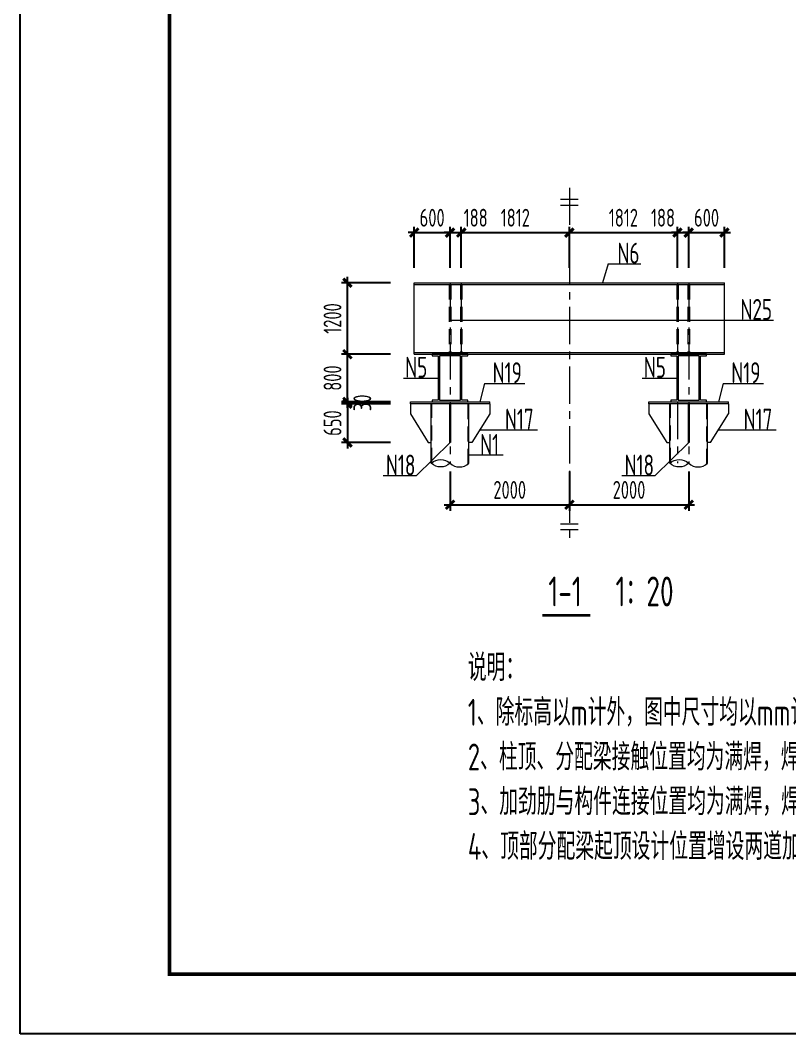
# Model space of a CAD drawing. Extents: x -2876908 to 633791, y -1383861 to 872234.
# Drawn here: x -76534 to -12047, y -1081910 to -996900 of the extents above; entities that cross this region are included whole.
import ezdxf
from ezdxf.enums import TextEntityAlignment as Align

# ---------------------------------------------------------------- set-up
doc = ezdxf.new("R2010")
doc.units = 0
doc.header["$LTSCALE"] = 5
doc.header["$MEASUREMENT"] = 0
doc.linetypes.add('CENTER', pattern=[2, 1.25, -0.25, 0.25, -0.25])
doc.linetypes.add('DASHED', pattern=[0.75, 0.5, -0.25])
doc.layers.get('0').update_dxf_attribs({"linetype": 'CONTINUOUS', "lineweight": 25})
doc.layers.get('DEFPOINTS').update_dxf_attribs({"color": 35, "linetype": 'CONTINUOUS', "lineweight": 13})
for name, color, linetype, lineweight in [('1粗实线', 1, 'CONTINUOUS', 30), ('3中心线', 6, 'CENTER', 18), ('4虚线', 2, 'DASHED', 18), ('5标注', 3, 'CONTINUOUS', 15), ('6文本', 7, 'CONTINUOUS', 15), ('8轮廓线', 4, 'CONTINUOUS', 15), ('DIM', 3, 'CONTINUOUS', 0), ('HFZT', 5, 'CONTINUOUS', 15), ('REIND', 1, 'CONTINUOUS', 0), ('THIN', 7, 'CONTINUOUS', 0)]:
    doc.layers.add(name, color=color, linetype=linetype, lineweight=lineweight)
doc.layers.add('M_Dim', color=3, linetype='CONTINUOUS')
doc.styles.add('TSSD_Dimension', font='tssdeng.shx', dxfattribs={"width": 0.7, "bigfont": 'hztxt.shx'})
doc.styles.add('TSSD_NORM', font='tssdeng.shx', dxfattribs={"width": 0.7, "bigfont": 'hztxt.shx'})
doc.dimstyles.new('TSSD_100_100', dxfattribs={"dimtxt": 300, "dimasz": 100, "dimexe": 100, "dimexo": 250, "dimgap": 100, "dimtad": 1, "dimdec": 0, "dimzin": 0, "dimdsep": 46, "dimtxsty": 'TSSD_Dimension', "dimblk": 'ARCHTICK', "dimblk1": 'ARCHTICK', "dimblk2": 'ARCHTICK', "dimcen": 0, "dimdle": 100, "dimclrt": 7, "dimadec": 0, "dimazin": 0, "dimtfac": 1, "dimtdec": 0, "dimtix": 1, "dimtmove": 2, "dimatfit": 3, "dimfxl": 1, "dimtolj": 1, "dimtzin": 0, "dimarcsym": 0})

# ---------------------------------------------------------------- blocks, each defined once
blk = doc.blocks.new('施工设计图框')
at = {"color": 7, "linetype": 'Continuous'}
blk.add_lwpolyline([(-395.5, -13.5), (-395.5, 283.5), (24.5, 283.5), (24.5, -13.5), (-395.5, -13.5)], dxfattribs=at)
at = {"layer": '1粗实线', "color": 7, "linetype": 'Continuous', "const_width": 0.6}
blk.add_lwpolyline([(-370.5, -3.5), (-370.5, 273.5), (14.5, 273.5), (14.5, -3.5), (-370.5, -3.5)], dxfattribs=at)
at = {"layer": 'HFZT', "color": 2, "style": 'TSSD_NORM', "width": 0.7}
for tag, height, p in [('比例尺', 2.5, (7.25, 17.5)), ('图号', 2.5, (-20.49, 3.5)), ('日期', 2.5, (7.25, 3.5)), ('图名', 4, (-76.24, 0.75))]:
    blk.add_attdef(tag, text='', height=height, dxfattribs=at).set_placement(p, align=Align.MIDDLE)
blk = doc.blocks.new('_ArchTick')
at = {"color": 0, "linetype": 'ByBlock', "const_width": 0.5}
blk.add_lwpolyline([(-0.71, -0.71), (0.71, 0.71)], dxfattribs=at)
blk = doc.blocks.new('*D1344')
at = {"layer": 'DEFPOINTS', "color": 0, "transparency": 16777216}
for p in [(-49116, -1029064), (-44265, -1028914), (-44265, -1029064)]:
    blk.add_point(p, dxfattribs=at)
at = {"layer": 'DIM', "color": 0, "lineweight": -2, "transparency": 16777216}
for p, q in [((-49116, -1028914), (-49116, -1028414)), ((-45515, -1028914), (-49616, -1028914)), ((-45515, -1029064), (-49616, -1029064)), ((-49116, -1028914), (-49116, -1029064)), ((-49116, -1029064), (-49116, -1029564))]:
    blk.add_line(p, q, dxfattribs=at)
at = {"layer": 'DIM', "color": 0, "lineweight": -2, "transparency": 16777216, "xscale": 500, "yscale": 500, "zscale": 500}
for p, rotation in [((-49116, -1028914), 270), ((-49116, -1029064), 90)]:
    blk.add_blockref('_ArchTick', p, dxfattribs=dict(at, rotation=rotation))
at = {"layer": 'DIM', "color": 7, "transparency": 16777216, "insert": (-47866, -1028989), "char_height": 1500, "attachment_point": 5, "rotation": 90, "style": 'TSSD_Dimension'}
blk.add_mtext('\\A1;30', dxfattribs=at)
blk = doc.blocks.new('*D1345')
at = {"layer": 'DEFPOINTS', "color": 0, "transparency": 16777216}
for p in [(-44265, -1029064), (-49116, -1032314), (-44265, -1032314)]:
    blk.add_point(p, dxfattribs=at)
at = {"layer": 'DIM', "color": 0, "lineweight": -2, "transparency": 16777216}
for p, q in [((-49116, -1028564), (-49116, -1032814)), ((-45515, -1029064), (-49616, -1029064)), ((-45515, -1032314), (-49616, -1032314))]:
    blk.add_line(p, q, dxfattribs=at)
at = {"layer": 'DIM', "color": 0, "lineweight": -2, "transparency": 16777216, "xscale": 500, "yscale": 500, "zscale": 500}
for p, rotation in [((-49116, -1029064), 90), ((-49116, -1032314), 270)]:
    blk.add_blockref('_ArchTick', p, dxfattribs=dict(at, rotation=rotation))
at = {"layer": 'DIM', "color": 7, "transparency": 16777216, "insert": (-50366, -1030689), "char_height": 1500, "attachment_point": 5, "rotation": 90, "style": 'TSSD_Dimension'}
blk.add_mtext('\\A1;650', dxfattribs=at)
blk = doc.blocks.new('*D1346')
at = {"layer": 'DEFPOINTS', "color": 0, "transparency": 16777216}
for p in [(-49116, -1024914), (-44265, -1024914), (-44265, -1028914)]:
    blk.add_point(p, dxfattribs=at)
at = {"layer": 'DIM', "color": 0, "lineweight": -2, "transparency": 16777216}
for p, q in [((-45515, -1024914), (-49616, -1024914)), ((-49116, -1029414), (-49116, -1024414)), ((-45515, -1028914), (-49616, -1028914))]:
    blk.add_line(p, q, dxfattribs=at)
at = {"layer": 'DIM', "color": 0, "lineweight": -2, "transparency": 16777216, "xscale": 500, "yscale": 500, "zscale": 500}
for p, rotation in [((-49116, -1024914), 90), ((-49116, -1028914), 270)]:
    blk.add_blockref('_ArchTick', p, dxfattribs=dict(at, rotation=rotation))
at = {"layer": 'DIM', "color": 7, "transparency": 16777216, "insert": (-50366, -1026914), "char_height": 1500, "attachment_point": 5, "rotation": 90, "style": 'TSSD_Dimension'}
blk.add_mtext('\\A1;800', dxfattribs=at)
blk = doc.blocks.new('*D1347')
at = {"layer": 'DEFPOINTS', "color": 0, "transparency": 16777216}
for p in [(-49116, -1018914), (-44265, -1018914), (-44265, -1024914)]:
    blk.add_point(p, dxfattribs=at)
at = {"layer": 'DIM', "color": 0, "lineweight": -2, "transparency": 16777216}
for p, q in [((-49116, -1025414), (-49116, -1018414)), ((-45515, -1018914), (-49616, -1018914)), ((-45515, -1024914), (-49616, -1024914))]:
    blk.add_line(p, q, dxfattribs=at)
at = {"layer": 'DIM', "color": 0, "lineweight": -2, "transparency": 16777216, "xscale": 500, "yscale": 500, "zscale": 500}
for p, rotation in [((-49116, -1018914), 90), ((-49116, -1024914), 270)]:
    blk.add_blockref('_ArchTick', p, dxfattribs=dict(at, rotation=rotation))
at = {"layer": 'DIM', "color": 7, "transparency": 16777216, "insert": (-50366, -1021914), "char_height": 1500, "attachment_point": 5, "rotation": 90, "style": 'TSSD_Dimension'}
blk.add_mtext('\\A1;1200', dxfattribs=at)
blk = doc.blocks.new('*D1348')
at = {"layer": 'DEFPOINTS', "color": 0, "transparency": 16777216}
for p in [(-40515, -1033493), (-30515, -1033493), (-30515, -1037543)]:
    blk.add_point(p, dxfattribs=at)
at = {"layer": 'DIM', "color": 0, "lineweight": -2, "transparency": 16777216}
for p, q in [((-40515, -1034743), (-40515, -1038043)), ((-30515, -1034743), (-30515, -1038043)), ((-41015, -1037543), (-30015, -1037543))]:
    blk.add_line(p, q, dxfattribs=at)
at = {"layer": 'DIM', "color": 0, "lineweight": -2, "transparency": 16777216, "xscale": 500, "yscale": 500, "zscale": 500, "rotation": 180}
blk.add_blockref('_ArchTick', (-40515, -1037543), dxfattribs=at)
at = {"layer": 'DIM', "color": 0, "lineweight": -2, "transparency": 16777216, "xscale": 500, "yscale": 500, "zscale": 500}
blk.add_blockref('_ArchTick', (-30515, -1037543), dxfattribs=at)
at = {"layer": 'DIM', "color": 7, "transparency": 16777216, "insert": (-35515, -1036293), "char_height": 1500, "attachment_point": 5, "style": 'TSSD_Dimension'}
blk.add_mtext('\\A1;2000', dxfattribs=at)
blk = doc.blocks.new('*D1349')
at = {"layer": 'DEFPOINTS', "color": 0, "transparency": 16777216}
for p in [(-30515, -1033493), (-20515, -1033493), (-20515, -1037543)]:
    blk.add_point(p, dxfattribs=at)
at = {"layer": 'DIM', "color": 0, "lineweight": -2, "transparency": 16777216}
for p, q in [((-30515, -1034743), (-30515, -1038043)), ((-20515, -1034743), (-20515, -1038043)), ((-31015, -1037543), (-20015, -1037543))]:
    blk.add_line(p, q, dxfattribs=at)
at = {"layer": 'DIM', "color": 0, "lineweight": -2, "transparency": 16777216, "xscale": 500, "yscale": 500, "zscale": 500, "rotation": 180}
blk.add_blockref('_ArchTick', (-30515, -1037543), dxfattribs=at)
at = {"layer": 'DIM', "color": 0, "lineweight": -2, "transparency": 16777216, "xscale": 500, "yscale": 500, "zscale": 500}
blk.add_blockref('_ArchTick', (-20515, -1037543), dxfattribs=at)
at = {"layer": 'DIM', "color": 7, "transparency": 16777216, "insert": (-25515, -1036293), "char_height": 1500, "attachment_point": 5, "style": 'TSSD_Dimension'}
blk.add_mtext('\\A1;2000', dxfattribs=at)
blk = doc.blocks.new('*D1350')
at = {"layer": 'DEFPOINTS', "color": 0, "transparency": 16777216}
for p in [(-40515, -1014713), (-43515, -1018914), (-40515, -1018914)]:
    blk.add_point(p, dxfattribs=at)
at = {"layer": 'DIM', "color": 0, "lineweight": -2, "transparency": 16777216}
for p, q in [((-43515, -1014713), (-44015, -1014713)), ((-43515, -1017664), (-43515, -1014213)), ((-43515, -1014713), (-40515, -1014713)), ((-40515, -1017664), (-40515, -1014213)), ((-40515, -1014713), (-40015, -1014713))]:
    blk.add_line(p, q, dxfattribs=at)
at = {"layer": 'DIM', "color": 0, "lineweight": -2, "transparency": 16777216, "xscale": 500, "yscale": 500, "zscale": 500}
blk.add_blockref('_ArchTick', (-43515, -1014713), dxfattribs=at)
at = {"layer": 'DIM', "color": 0, "lineweight": -2, "transparency": 16777216, "xscale": 500, "yscale": 500, "zscale": 500, "rotation": 180}
blk.add_blockref('_ArchTick', (-40515, -1014713), dxfattribs=at)
at = {"layer": 'DIM', "color": 7, "transparency": 16777216, "insert": (-42015, -1013463), "char_height": 1500, "attachment_point": 5, "style": 'TSSD_Dimension'}
blk.add_mtext('\\A1;600', dxfattribs=at)
blk = doc.blocks.new('*D1351')
at = {"layer": 'DEFPOINTS', "color": 0, "transparency": 16777216}
for p in [(-30515, -1014713), (-39575, -1018914), (-30515, -1018914)]:
    blk.add_point(p, dxfattribs=at)
at = {"layer": 'DIM', "color": 0, "lineweight": -2, "transparency": 16777216}
for p, q in [((-40075, -1014713), (-30015, -1014713)), ((-39575, -1017664), (-39575, -1014213)), ((-30515, -1017664), (-30515, -1014213))]:
    blk.add_line(p, q, dxfattribs=at)
at = {"layer": 'DIM', "color": 0, "lineweight": -2, "transparency": 16777216, "xscale": 500, "yscale": 500, "zscale": 500, "rotation": 180}
blk.add_blockref('_ArchTick', (-39575, -1014713), dxfattribs=at)
at = {"layer": 'DIM', "color": 0, "lineweight": -2, "transparency": 16777216, "xscale": 500, "yscale": 500, "zscale": 500}
blk.add_blockref('_ArchTick', (-30515, -1014713), dxfattribs=at)
at = {"layer": 'DIM', "color": 7, "transparency": 16777216, "insert": (-35045, -1013463), "char_height": 1500, "attachment_point": 5, "style": 'TSSD_Dimension'}
blk.add_mtext('\\A1;1812', dxfattribs=at)
blk = doc.blocks.new('*D1352')
at = {"layer": 'DEFPOINTS', "color": 0, "transparency": 16777216}
for p in [(-21455, -1014713), (-30515, -1018914), (-21455, -1018914)]:
    blk.add_point(p, dxfattribs=at)
at = {"layer": 'DIM', "color": 0, "lineweight": -2, "transparency": 16777216}
for p, q in [((-31015, -1014713), (-20955, -1014713)), ((-30515, -1017664), (-30515, -1014213)), ((-21455, -1017664), (-21455, -1014213))]:
    blk.add_line(p, q, dxfattribs=at)
at = {"layer": 'DIM', "color": 0, "lineweight": -2, "transparency": 16777216, "xscale": 500, "yscale": 500, "zscale": 500, "rotation": 180}
blk.add_blockref('_ArchTick', (-30515, -1014713), dxfattribs=at)
at = {"layer": 'DIM', "color": 0, "lineweight": -2, "transparency": 16777216, "xscale": 500, "yscale": 500, "zscale": 500}
blk.add_blockref('_ArchTick', (-21455, -1014713), dxfattribs=at)
at = {"layer": 'DIM', "color": 7, "transparency": 16777216, "insert": (-25985, -1013463), "char_height": 1500, "attachment_point": 5, "style": 'TSSD_Dimension'}
blk.add_mtext('\\A1;1812', dxfattribs=at)
blk = doc.blocks.new('*D1353')
at = {"layer": 'DEFPOINTS', "color": 0, "transparency": 16777216}
for p in [(-17515, -1014713), (-20515, -1018914), (-17515, -1018914)]:
    blk.add_point(p, dxfattribs=at)
at = {"layer": 'DIM', "color": 0, "lineweight": -2, "transparency": 16777216}
for p, q in [((-20515, -1014713), (-21015, -1014713)), ((-20515, -1017664), (-20515, -1014213)), ((-20515, -1014713), (-17515, -1014713)), ((-17515, -1017664), (-17515, -1014213)), ((-17515, -1014713), (-17015, -1014713))]:
    blk.add_line(p, q, dxfattribs=at)
at = {"layer": 'DIM', "color": 0, "lineweight": -2, "transparency": 16777216, "xscale": 500, "yscale": 500, "zscale": 500}
blk.add_blockref('_ArchTick', (-20515, -1014713), dxfattribs=at)
at = {"layer": 'DIM', "color": 0, "lineweight": -2, "transparency": 16777216, "xscale": 500, "yscale": 500, "zscale": 500, "rotation": 180}
blk.add_blockref('_ArchTick', (-17515, -1014713), dxfattribs=at)
at = {"layer": 'DIM', "color": 7, "transparency": 16777216, "insert": (-19015, -1013463), "char_height": 1500, "attachment_point": 5, "style": 'TSSD_Dimension'}
blk.add_mtext('\\A1;600', dxfattribs=at)
blk = doc.blocks.new('*D1901')
at = {"layer": 'DEFPOINTS', "color": 0, "transparency": 16777216}
for p in [(-20515, -1014713), (-21455, -1018914), (-20515, -1018914)]:
    blk.add_point(p, dxfattribs=at)
at = {"layer": 'DIM', "color": 0, "lineweight": -2, "transparency": 16777216}
for p, q in [((-21455, -1014713), (-21955, -1014713)), ((-21455, -1017664), (-21455, -1014213)), ((-21455, -1014713), (-20515, -1014713)), ((-20515, -1017664), (-20515, -1014213)), ((-20515, -1014713), (-20015, -1014713))]:
    blk.add_line(p, q, dxfattribs=at)
at = {"layer": 'DIM', "color": 0, "lineweight": -2, "transparency": 16777216, "xscale": 500, "yscale": 500, "zscale": 500}
blk.add_blockref('_ArchTick', (-21455, -1014713), dxfattribs=at)
at = {"layer": 'DIM', "color": 0, "lineweight": -2, "transparency": 16777216, "xscale": 500, "yscale": 500, "zscale": 500, "rotation": 180}
blk.add_blockref('_ArchTick', (-20515, -1014713), dxfattribs=at)
at = {"layer": 'DIM', "color": 7, "transparency": 16777216, "insert": (-22665, -1013463), "char_height": 1500, "attachment_point": 5, "style": 'TSSD_Dimension'}
blk.add_mtext('\\A1;188', dxfattribs=at)
blk = doc.blocks.new('*D1902')
at = {"layer": 'DEFPOINTS', "color": 0, "transparency": 16777216}
for p in [(-39575, -1014713), (-40515, -1018914), (-39575, -1018914)]:
    blk.add_point(p, dxfattribs=at)
at = {"layer": 'DIM', "color": 0, "lineweight": -2, "transparency": 16777216}
for p, q in [((-40515, -1014713), (-41015, -1014713)), ((-40515, -1017664), (-40515, -1014213)), ((-40515, -1014713), (-39575, -1014713)), ((-39575, -1017664), (-39575, -1014213)), ((-39575, -1014713), (-39075, -1014713))]:
    blk.add_line(p, q, dxfattribs=at)
at = {"layer": 'DIM', "color": 0, "lineweight": -2, "transparency": 16777216, "xscale": 500, "yscale": 500, "zscale": 500}
blk.add_blockref('_ArchTick', (-40515, -1014713), dxfattribs=at)
at = {"layer": 'DIM', "color": 0, "lineweight": -2, "transparency": 16777216, "xscale": 500, "yscale": 500, "zscale": 500, "rotation": 180}
blk.add_blockref('_ArchTick', (-39575, -1014713), dxfattribs=at)
at = {"layer": 'DIM', "color": 7, "transparency": 16777216, "insert": (-38365, -1013463), "char_height": 1500, "attachment_point": 5, "style": 'TSSD_Dimension'}
blk.add_mtext('\\A1;188', dxfattribs=at)

msp = doc.modelspace()

# ---------------------------------------------------------------- linework, layer by layer
at = {"layer": '3中心线', "ltscale": 500}
for p, q in [((-30515.089, -1010944.114), (-30515.089, -1040656.338)), ((-40515.089, -1018914.083), (-40515.089, -1034056.402)), ((-39575.089, -1018914.083), (-39575.089, -1024914.083)), ((-21455.089, -1018914.083), (-21455.089, -1024914.083)), ((-20515.089, -1018914.083), (-20515.089, -1034056.402)), ((-21455.089, -1028914.083), (-21455.089, -1034056.402))]:
    msp.add_line(p, q, dxfattribs=at)
at = {"layer": '4虚线', "ltscale": 500}
for p, q in [((-40575.089, -1019064.083), (-40575.089, -1024764.083)), ((-40455.089, -1019064.083), (-40455.089, -1024764.083)), ((-39635.089, -1019064.083), (-39635.089, -1024764.083)), ((-39515.089, -1019064.083), (-39515.089, -1024764.083)), ((-21515.089, -1019064.083), (-21515.089, -1024764.083)), ((-21395.089, -1019064.083), (-21395.089, -1024764.083)), ((-20575.089, -1019064.083), (-20575.089, -1024764.083)), ((-20455.089, -1019064.083), (-20455.089, -1024764.083)), ((-42040.089, -1034011.513), (-42040.089, -1029064.083)), ((-38990.089, -1034101.291), (-38990.089, -1029064.083)), ((-22040.089, -1034011.513), (-22040.089, -1029064.083)), ((-18990.089, -1034101.291), (-18990.089, -1029064.083))]:
    msp.add_line(p, q, dxfattribs=at)
at = {"layer": '5标注'}
for p, q in [((-27263.24, -1017341.117), (-27737.216, -1018914.083)), ((-27263.24, -1017341.117), (-24529.134, -1017341.117)), ((-40515.089, -1022060.537), (-13393.642, -1022060.537)), ((-44414.037, -1026914.083), (-41515.089, -1026914.083)), ((-24414.037, -1026914.083), (-21515.089, -1026914.083)), ((-37634.397, -1027367.083), (-38021.895, -1028914.083)), ((-37634.397, -1027367.083), (-34247.055, -1027367.083)), ((-17634.397, -1027367.083), (-18021.895, -1028914.083)), ((-17634.397, -1027367.083), (-14247.055, -1027367.083)), ((-38036.088, -1031267.682), (-33183.119, -1031267.682)), ((-18036.088, -1031267.682), (-13183.119, -1031267.682)), ((-43348.85, -1035118.389), (-40515.089, -1032314.083)), ((-23348.85, -1035118.389), (-20515.089, -1032314.083)), ((-36055.345, -1033389.319), (-38940.089, -1033389.319)), ((-43348.85, -1035118.389), (-46114.783, -1035118.389)), ((-23348.85, -1035118.389), (-26114.783, -1035118.389))]:
    msp.add_line(p, q, dxfattribs=at)
at = {"layer": '8轮廓线'}
for p, q in [((-43515.089, -1024914.083), (-43515.089, -1018914.083)), ((-43515.089, -1018914.083), (-17515.089, -1018914.083)), ((-43515.089, -1019064.083), (-17515.089, -1019064.083)), ((-17515.089, -1024914.083), (-17515.089, -1018914.083)), ((-43515.089, -1024764.083), (-17515.089, -1024764.083)), ((-43515.089, -1024914.083), (-17515.089, -1024914.083)), ((-43840.089, -1029064.083), (-43840.089, -1028914.083)), ((-43840.089, -1028914.083), (-37190.089, -1028914.083)), ((-37190.089, -1029064.083), (-43840.089, -1029064.083)), ((-43840.089, -1029064.083), (-43840.089, -1029914.083)), ((-42090.089, -1034056.402), (-42090.089, -1029064.083)), ((-40565.089, -1029064.083), (-40565.089, -1032314.083)), ((-40465.089, -1029064.083), (-40465.089, -1032314.083)), ((-38940.089, -1034056.402), (-38940.089, -1029064.083)), ((-37190.089, -1029064.083), (-37190.089, -1028914.083)), ((-37190.089, -1029064.083), (-37190.089, -1029914.083)), ((-37190.089, -1029064.083), (-37190.089, -1029914.083)), ((-23840.089, -1029064.083), (-23840.089, -1028914.083)), ((-23840.089, -1028914.083), (-17190.089, -1028914.083)), ((-17190.089, -1029064.083), (-23840.089, -1029064.083)), ((-23840.089, -1029064.083), (-23840.089, -1029914.083)), ((-22090.089, -1034056.402), (-22090.089, -1029064.083)), ((-20565.089, -1029064.083), (-20565.089, -1032314.083)), ((-20465.089, -1029064.083), (-20465.089, -1032314.083)), ((-18940.089, -1034056.402), (-18940.089, -1029064.083)), ((-17190.089, -1029064.083), (-17190.089, -1028914.083)), ((-17190.089, -1029064.083), (-17190.089, -1029914.083)), ((-17190.089, -1029064.083), (-17190.089, -1029914.083)), ((-43840.089, -1029914.083), (-42340.089, -1032314.083)), ((-37190.089, -1029914.083), (-38690.089, -1032314.083)), ((-23840.089, -1029914.083), (-22340.089, -1032314.083)), ((-18690.089, -1032314.083), (-17190.089, -1029914.083)), ((-42340.089, -1032314.083), (-42090.089, -1032314.083)), ((-40465.089, -1032314.083), (-40565.089, -1032314.083)), ((-38690.089, -1032314.083), (-38940.089, -1032314.083)), ((-22340.089, -1032314.083), (-22090.089, -1032314.083)), ((-20465.089, -1032314.083), (-20565.089, -1032314.083)), ((-18690.089, -1032314.083), (-18940.089, -1032314.083))]:
    msp.add_line(p, q, dxfattribs=at)
for points in [[(-42015.089, -1028914.083), (-39015.089, -1028914.083), (-39015.089, -1028774.083), (-39515.089, -1028774.083), (-39515.089, -1025054.083), (-39015.089, -1025054.083), (-39015.089, -1024914.083), (-42015.089, -1024914.083), (-42015.089, -1025054.083), (-41515.089, -1025054.083), (-41515.089, -1028774.083), (-42015.089, -1028774.083)], [(-41395.089, -1028774.083), (-39635.089, -1028774.083), (-39635.089, -1025054.083), (-41395.089, -1025054.083)], [(-22015.089, -1028914.083), (-19015.089, -1028914.083), (-19015.089, -1028774.083), (-19515.089, -1028774.083), (-19515.089, -1025054.083), (-19015.089, -1025054.083), (-19015.089, -1024914.083), (-22015.089, -1024914.083), (-22015.089, -1025054.083), (-21515.089, -1025054.083), (-21515.089, -1028774.083), (-22015.089, -1028774.083)], [(-21395.089, -1028774.083), (-19635.089, -1028774.083), (-19635.089, -1025054.083), (-21395.089, -1025054.083)]]:
    msp.add_lwpolyline(points, close=True, dxfattribs=at)
at = {"layer": 'M_Dim'}
msp.add_lwpolyline([(-32788.152, -1046814.59, 200, 200, 0), (-28766.253, -1046814.59, 200, 200, 0)], format="xyseb", dxfattribs=at)
at = {"layer": 'REIND', "const_width": 100}
for points in [[(-40565.089, -1022060.537, 1), (-40465.089, -1022060.537, 1)], [(-39625.089, -1022060.537, 1), (-39525.089, -1022060.537, 1)], [(-21505.089, -1022060.537, 1), (-21405.089, -1022060.537, 1)], [(-20565.089, -1022060.537, 1), (-20465.089, -1022060.537, 1)]]:
    msp.add_lwpolyline(points, format="xyb", close=True, dxfattribs=at)
at = {"layer": 'THIN'}
for p, q in [((-29765.089, -1011944.114), (-31265.089, -1011944.114)), ((-29765.089, -1012444.114), (-31265.089, -1012444.114)), ((-29765.089, -1039156.338), (-31265.089, -1039156.338)), ((-29765.089, -1039656.338), (-31265.089, -1039656.338))]:
    msp.add_line(p, q, dxfattribs=at)
for points in [[(-40515.089, -1034056.402, -0.4), (-42090.089, -1034056.402, -0.4), (-40515.089, -1034056.402, 0.4), (-38940.089, -1034056.402, 0.4)], [(-20515.089, -1034056.402, -0.4), (-22090.089, -1034056.402, -0.4), (-20515.089, -1034056.402, 0.4), (-18940.089, -1034056.402, 0.4)]]:
    msp.add_lwpolyline(points, format="xyb", dxfattribs=at)

# ---------------------------------------------------------------- block references
at = {"xscale": 500, "yscale": 500, "zscale": 500}
msp.add_blockref('施工设计图框', (121218.121, -1075159.694), dxfattribs=at)

# ---------------------------------------------------------------- texts
at = {"layer": '5标注', "color": 7, "char_height": 1750, "style": 'TSSD_NORM'}
for s, insert, attachment_point in [('N6', (-26485.64, -1017308.617), 7), ('N25', (-16178.1, -1022028.037), 7), ('N5', (-44277.461, -1026881.583), 7), ('N5', (-24277.461, -1026881.583), 7), ('N19', (-36946.156, -1027334.583), 7), ('N19', (-16946.156, -1027334.583), 7), ('N17', (-35914.03, -1031235.182), 7), ('N17', (-15914.03, -1031235.182), 7), ('N1', (-36404.564, -1033356.819), 9), ('N18', (-43415.682, -1035085.889), 9), ('N18', (-23415.682, -1035085.889), 9)]:
    msp.add_mtext(s, dxfattribs=dict(at, insert=insert, attachment_point=attachment_point))
at = {"layer": '6文本', "style": 'TSSD_NORM', "width": 0.7}
for s, p in [('1-1', (-30874.073, -1044811.384)), ('1：20', (-24210.382, -1044811.384))]:
    msp.add_text(s, height=2500, dxfattribs=at).set_placement(p, align=Align.MIDDLE)
at = {"layer": '6文本', "insert": (-39022.563, -1050070.614), "char_height": 2250, "width": 195290.43481, "attachment_point": 1, "style": 'TSSD_NORM'}
msp.add_mtext('说明：\\P1、除标高以m计外，图中尺寸均以mm计；\\P2、柱顶、分配梁接触位置均为满焊，焊脚尺寸14mm；\\P3、加劲肋与构件连接位置均为满焊，焊脚尺寸12mm；\\P{\\C1;4、顶部分配梁起顶设计位置增设两道加劲肋板，间距300mm。}', dxfattribs=at)

# ---------------------------------------------------------------- dimensions: what is measured, and where the dimension line sits
at = {"layer": 'DIM'}
for base, p1, p2, picture, middle in [((-40515.089, -1014713.413), (-43515.089, -1018914.083), (-40515.089, -1018914.083), '*D1350', (-42015.089, -1013463.413)), ((-30515.089, -1014713.413), (-39575.089, -1018914.083), (-30515.089, -1018914.083), '*D1351', (-35045.089, -1013463.413)), ((-21455.089, -1014713.413), (-30515.089, -1018914.083), (-21455.089, -1018914.083), '*D1352', (-25985.089, -1013463.413)), ((-17515.089, -1014713.413), (-20515.089, -1018914.083), (-17515.089, -1018914.083), '*D1353', (-19015.089, -1013463.413)), ((-30515.089, -1037542.619), (-40515.089, -1033493.059), (-30515.089, -1033493.059), '*D1348', (-35515.089, -1036292.619)), ((-20515.089, -1037542.619), (-30515.089, -1033493.059), (-20515.089, -1033493.059), '*D1349', (-25515.089, -1036292.619))]:
    dim = msp.add_linear_dim(base=base, p1=p1, p2=p2, dimstyle='TSSD_100_100', override={"dimtxt": 1500, "dimasz": 500, "dimexe": 500, "dimexo": 1250, "dimgap": 500, "dimlfac": 0.2, "dimdle": 500}, dxfattribs=at)
    dim.commit()
    dim.dimension.update_dxf_attribs({"geometry": picture, "text_midpoint": middle})
for base, p1, p2, picture, middle in [((-39575.089, -1014713.413), (-40515.089, -1018914.083), (-39575.089, -1018914.083), '*D1902', (-38365.474, -1013463.413)), ((-20515.089, -1014713.413), (-21455.089, -1018914.083), (-20515.089, -1018914.083), '*D1901', (-22664.704, -1013463.413))]:
    dim = msp.add_linear_dim(base=base, p1=p1, p2=p2, dimstyle='TSSD_100_100', override={"dimtxt": 1500, "dimasz": 500, "dimexe": 500, "dimexo": 1250, "dimgap": 500, "dimlfac": 0.2, "dimdle": 500}, dxfattribs=at)
    dim.commit()
    dim.dimension.update_dxf_attribs({"geometry": picture, "text_midpoint": middle, "dimtype": 160})
for base, p1, p2, picture, middle in [((-49116.17, -1018914.083), (-44265.089, -1024914.083), (-44265.089, -1018914.083), '*D1347', (-50366.17, -1021914.083)), ((-49116.17, -1024914.083), (-44265.089, -1028914.083), (-44265.089, -1024914.083), '*D1346', (-50366.17, -1026914.083)), ((-49116.17, -1032314.083), (-44265.089, -1029064.083), (-44265.089, -1032314.083), '*D1345', (-50366.17, -1030689.083))]:
    dim = msp.add_linear_dim(base=base, p1=p1, p2=p2, angle=90, dimstyle='TSSD_100_100', override={"dimtxt": 1500, "dimasz": 500, "dimexe": 500, "dimexo": 1250, "dimgap": 500, "dimlfac": 0.2, "dimdle": 500}, dxfattribs=at)
    dim.commit()
    dim.dimension.update_dxf_attribs({"geometry": picture, "text_midpoint": middle})
dim = msp.add_linear_dim(base=(-49116.17, -1029064.083), p1=(-44265.089, -1028914.083), p2=(-44265.089, -1029064.083), angle=90, dimstyle='TSSD_100_100', override={"dimtxt": 1500, "dimasz": 500, "dimexe": 500, "dimexo": 1250, "dimgap": 500, "dimlfac": 0.2, "dimdle": 500}, dxfattribs=at)
dim.commit()
dim.dimension.update_dxf_attribs({"geometry": '*D1344', "text_midpoint": (-47866.17, -1028989.083), "dimtype": 160})

doc.saveas('drawing.dxf')
